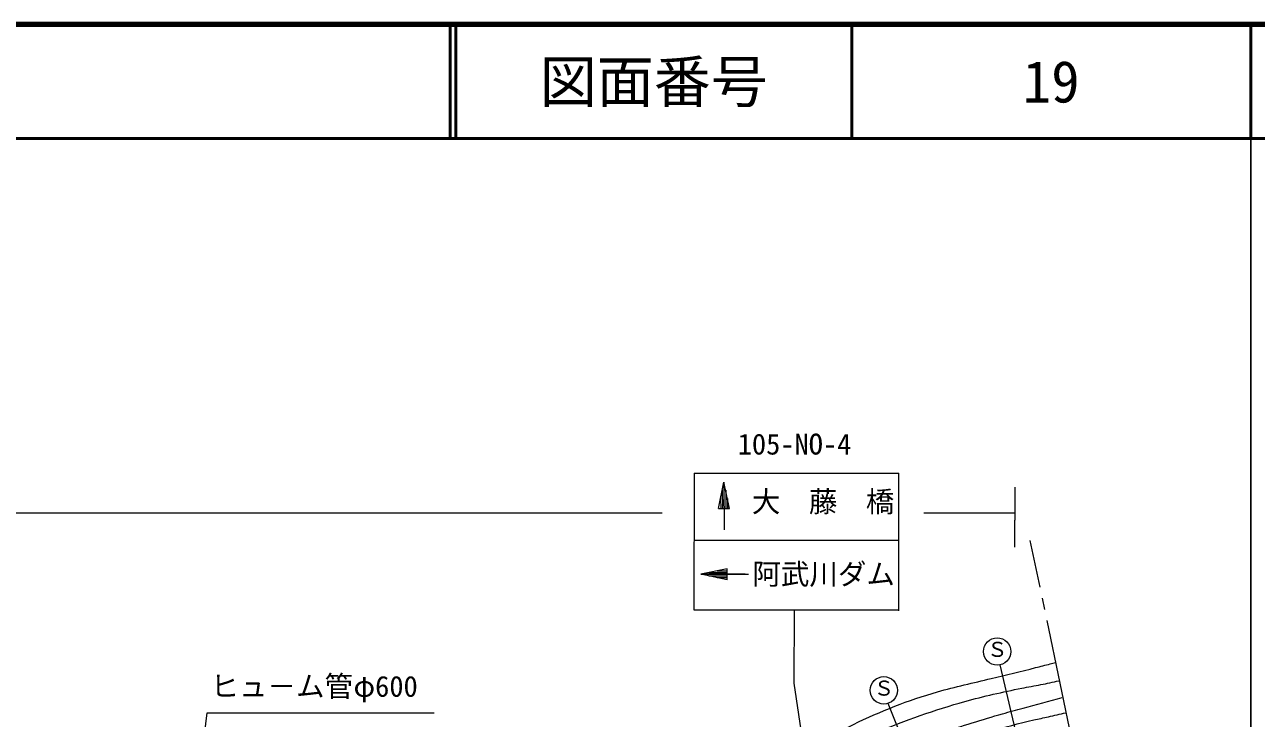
# Model space of a CAD drawing. Units: millimetres, scale not verified. Extents: x 40000 to 680000, y 20000 to 380000.
# Drawn here: x 471415 to 579500, y 319139 to 380000 of the extents above; entities that cross this region are included whole.
import ezdxf
from ezdxf.enums import TextEntityAlignment as Align

# ---------------------------------------------------------------- set-up
doc = ezdxf.new("R2010")
doc.units = ezdxf.units.MM
doc.header["$LTSCALE"] = 1000
for name, color, linetype, lineweight in [('M-BGD', 7, 'Continuous', 13), ('M-BMK-SRVR', 3, 'Continuous', 13), ('M-STR-HTXT', 7, 'Continuous', 13), ('M-STR-STRC', 7, 'Continuous', 13), ('M-TTL', 2, 'Continuous', 140), ('M-TTL-BAND', 7, 'Continuous', 25), ('M-TTL-LINE', 7, 'Continuous', 50)]:
    doc.layers.add(name, color=color, linetype=linetype, lineweight=lineweight)
doc.layers.add('M-TTL-TXT', color=7, linetype='Continuous')
doc.styles.add('ＭＳ ゴシック', font='')
doc.styles.get('ＭＳ ゴシック').set_extended_font_data('MS Gothic')

msp = doc.modelspace()

# ---------------------------------------------------------------- linework, layer by layer
at = {"layer": 'M-BGD'}
for points, knots in [([(494983, 295326), (496560, 296109), (498136, 296891), (499697, 297702), (501676, 298729), (503631, 299802), (505567, 300909), (507168, 301824), (508756, 302763), (510380, 303635), (513439, 305278), (516623, 306685), (519829, 308025), (522890, 309303), (525972, 310520), (529048, 311755), (531816, 312866), (534579, 313992), (537288, 315237), (538818, 315939), (540330, 316679), (541831, 317441), (542600, 317831), (543367, 318227), (544143, 318605), (546516, 319760), (548983, 320744), (551519, 321468), (553078, 321913), (554664, 322259), (556242, 322633), (557539, 322940), (558830, 323266), (560122, 323591), (560338, 323645), (560553, 323699), (560768, 323753), (560983, 323808), (561199, 323863), (561414, 323916), (561569, 323955), (561724, 323992), (561879, 324030)], [0, 0, 0, 0, 1, 1, 1, 2, 2, 2, 3, 3, 3, 4, 4, 4, 5, 5, 5, 6, 6, 6, 7, 7, 7, 8, 8, 8, 9, 9, 9, 10, 10, 10, 11, 11, 11, 12, 12, 12, 13, 13, 13, 14, 14, 14, 14]), ([(496253, 294899), (497272, 295443), (498290, 295988), (499313, 296523), (501052, 297431), (502806, 298311), (504555, 299201), (506597, 300241), (508633, 301295), (510695, 302295), (512743, 303289), (514818, 304229), (516890, 305176), (518716, 306010), (520541, 306849), (522390, 307629), (525740, 309042), (529170, 310262), (532537, 311638), (534366, 312385), (536176, 313179), (537964, 314018), (540708, 315305), (543401, 316700), (546186, 317897), (548701, 318977), (551290, 319894), (553929, 320622), (555574, 321075), (557238, 321455), (558911, 321785), (559190, 321840), (559469, 321894), (559749, 321945), (560028, 321997), (560309, 322046), (560588, 322099), (561119, 322200), (561647, 322317), (562174, 322434)], [0, 0, 0, 0, 1, 1, 1, 2, 2, 2, 3, 3, 3, 4, 4, 4, 5, 5, 5, 6, 6, 6, 7, 7, 7, 8, 8, 8, 9, 9, 9, 10, 10, 10, 11, 11, 11, 12, 12, 12, 13, 13, 13, 13]), ([(497163, 294213), (499331, 295212), (501499, 296211), (503660, 297225), (506821, 298710), (509966, 300226), (513079, 301819), (515638, 303127), (518175, 304487), (520809, 305619), (523832, 306919), (526984, 307919), (530067, 309089), (532489, 310008), (534869, 311031), (537192, 312186), (539468, 313317), (541689, 314575), (544036, 315517), (546568, 316532), (549246, 317178), (551878, 317940), (553671, 318458), (555443, 319031), (557234, 319545), (557533, 319630), (557832, 319715), (558132, 319795), (558432, 319876), (558733, 319954), (559033, 320033), (560182, 320335), (561326, 320654), (562470, 320974)], [0, 0, 0, 0, 1, 1, 1, 2, 2, 2, 3, 3, 3, 4, 4, 4, 5, 5, 5, 6, 6, 6, 7, 7, 7, 8, 8, 8, 9, 9, 9, 10, 10, 10, 11, 11, 11, 11]), ([(498012, 293573), (499559, 294339), (501107, 295105), (502671, 295836), (504472, 296678), (506295, 297473), (508101, 298304), (509464, 298931), (510818, 299580), (512161, 300248), (514053, 301189), (515924, 302170), (517822, 303099), (519344, 303844), (520882, 304554), (522451, 305190), (524543, 306037), (526689, 306751), (528805, 307538), (531597, 308576), (534339, 309742), (537056, 310968), (539667, 312145), (542254, 313377), (544915, 314431), (546873, 315207), (548872, 315886), (550887, 316502), (552622, 317032), (554370, 317515), (556118, 318001), (557394, 318355), (558669, 318711), (559962, 318995), (560177, 319043), (560393, 319088), (560609, 319136), (560825, 319183), (561040, 319232), (561255, 319281), (561761, 319396), (562267, 319513), (562773, 319629)], [0, 0, 0, 0, 1, 1, 1, 2, 2, 2, 3, 3, 3, 4, 4, 4, 5, 5, 5, 6, 6, 6, 7, 7, 7, 8, 8, 8, 9, 9, 9, 10, 10, 10, 11, 11, 11, 12, 12, 12, 13, 13, 13, 14, 14, 14, 14])]:
    msp.add_open_spline(points, degree=3, knots=knots, dxfattribs=at)
at = {"layer": 'M-BMK-SRVR'}
for p, q in [((559633, 334743), (560489, 330651)), ((560693, 329672), (560898, 328694)), ((561103, 327715), (564174, 313033))]:
    msp.add_line(p, q, dxfattribs=at)
at = {"layer": 'M-STR-HTXT'}
for p, q in [((558292, 339414), (558292, 336518)), ((527369, 337140), (72077, 337118)), ((558292, 337142), (550320, 337142)), ((558292, 334159), (558292, 336518)), ((561444, 305112), (557020, 323826)), ((554315, 302836), (547177, 320457)), ((482150, 277142), (487425, 319616)), ((487425, 319616), (507349, 319616))]:
    msp.add_line(p, q, dxfattribs=at)
for centre in [(556754, 324996), (546806, 321598)]:
    msp.add_circle(centre, 1200, dxfattribs=at)
at = {"layer": 'M-STR-STRC'}
for p, q in [((530176, 340646), (530130, 328646)), ((530176, 340646), (548130, 340646)), ((548130, 328579), (548130, 340646)), ((532314, 337541), (532784, 339870)), ((532784, 339870), (532807, 335673)), ((533279, 337546), (532784, 339870)), ((532491, 338422), (532496, 337543)), ((532637, 339146), (532646, 337545)), ((532937, 339148), (532946, 337549)), ((533091, 338425), (533096, 337551)), ((532314, 337541), (533279, 337546)), ((530154, 334786), (548130, 334786)), ((533066, 332271), (530742, 331775)), ((531464, 331929), (533063, 331938)), ((532187, 332083), (533061, 332088)), ((533071, 331305), (533066, 332271)), ((530742, 331775), (534939, 331798)), ((534631, 331797), (530742, 331775)), ((533071, 331305), (530742, 331775)), ((531466, 331629), (533067, 331638)), ((532190, 331483), (533069, 331488)), ((530130, 328646), (548130, 328646)), ((538933, 322236), (538957, 328613)), ((542503, 298592), (538933, 322236))]:
    msp.add_line(p, q, dxfattribs=at)
at = {"layer": 'M-TTL'}
msp.add_line((680000, 380000), (40000, 380000), dxfattribs=at)
at = {"layer": 'M-TTL-BAND'}
msp.add_line((579000, 20000), (579000, 370000), dxfattribs=at)
at = {"layer": 'M-TTL-LINE'}
for p, q in [((508747, 380000), (508747, 370000)), ((509247, 380000), (509247, 370000)), ((543997, 380000), (543997, 370000)), ((579000, 380000), (579000, 370000)), ((40000, 370000), (680000, 370000))]:
    msp.add_line(p, q, dxfattribs=at)

# ---------------------------------------------------------------- texts
at = {"layer": 'M-STR-HTXT', "style": 'ＭＳ ゴシック'}
for p in [(555864, 324135), (545916, 320737)]:
    msp.add_text('Ｓ', height=1320, dxfattribs=at).set_placement(p, align=Align.BOTTOM_LEFT)
for s, p in [('ヒュ－ム管', (487730, 322878)), ('φ600', (500276, 322864))]:
    msp.add_text(s, height=1833, dxfattribs=at).set_placement(p, align=Align.TOP_LEFT)
at = {"layer": 'M-STR-STRC', "style": 'ＭＳ ゴシック'}
for s, p in [('105-NO-4', (533986, 341733)), ('大\u3000藤\u3000橋', (535233, 336687)), ('阿武川ダム', (535279, 330335))]:
    msp.add_text(s, height=1833, dxfattribs=at).set_placement(p, align=Align.BOTTOM_LEFT)
at = {"layer": 'M-TTL-TXT', "style": 'ＭＳ ゴシック'}
for s, p in [('図面番号', (526622, 375000)), ('19', (561497, 375000))]:
    msp.add_text(s, height=3666, dxfattribs=at).set_placement(p, align=Align.MIDDLE_CENTER)

doc.saveas('drawing.dxf')
